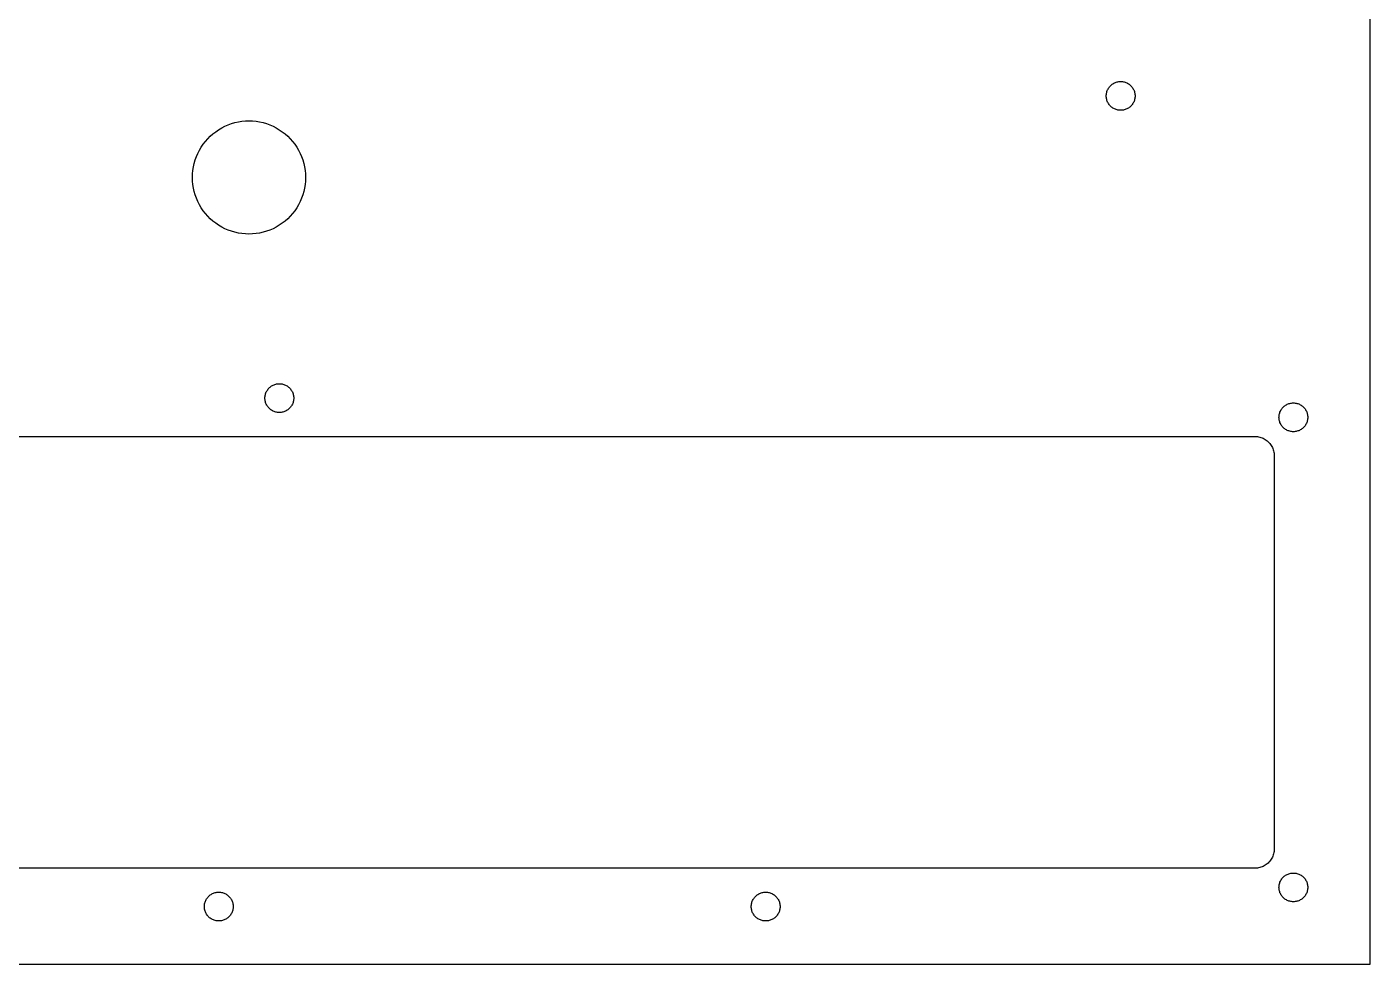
# Model space of a CAD drawing. Header units: metres. Extents: x -214 to 66, y -110 to 110.
# Drawn here: x -74 to 66, y -110 to -12.3 of the extents above; entities that cross this region are included whole.
import ezdxf

# ---------------------------------------------------------------- set-up
doc = ezdxf.new("R2010")
doc.units = ezdxf.units.M

msp = doc.modelspace()

# ---------------------------------------------------------------- linework, layer by layer
for p, q in [((66, -110), (66, 110)), ((39.1963, -18.2335), (39.2774, -18.1855)), ((39.2774, -18.1855), (39.3613, -18.1428)), ((39.3613, -18.1428), (39.4478, -18.1053)), ((39.4478, -18.1053), (39.5365, -18.0734)), ((39.5365, -18.0734), (39.627, -18.0471)), ((39.627, -18.0471), (39.7189, -18.0266)), ((39.7189, -18.0266), (39.812, -18.0118)), ((39.812, -18.0118), (39.9058, -18.003)), ((39.9058, -18.003), (40, -18)), ((40, -18), (40.0942, -18.003)), ((40.0942, -18.003), (40.188, -18.0118)), ((40.188, -18.0118), (40.2811, -18.0266)), ((40.2811, -18.0266), (40.373, -18.0471)), ((40.373, -18.0471), (40.4635, -18.0734)), ((40.4635, -18.0734), (40.5522, -18.1053)), ((40.5522, -18.1053), (40.6387, -18.1428)), ((40.6387, -18.1428), (40.7226, -18.1855)), ((40.7226, -18.1855), (40.8037, -18.2335)), ((38.5, -19.5), (38.503, -19.4058)), ((38.503, -19.5942), (38.5, -19.5)), ((38.503, -19.4058), (38.5118, -19.312)), ((38.5118, -19.688), (38.503, -19.5942)), ((38.5118, -19.312), (38.5266, -19.2189)), ((38.5266, -19.2189), (38.5471, -19.127)), ((38.5471, -19.127), (38.5734, -19.0365)), ((38.5734, -19.0365), (38.6053, -18.9478)), ((38.6053, -18.9478), (38.6428, -18.8613)), ((38.6428, -18.8613), (38.6855, -18.7774)), ((38.6855, -18.7774), (38.7335, -18.6963)), ((38.7335, -18.6963), (38.7865, -18.6183)), ((38.7865, -18.6183), (38.8442, -18.5439)), ((38.8442, -18.5439), (38.9065, -18.4732)), ((38.9065, -18.4732), (38.9732, -18.4065)), ((38.9732, -18.4065), (39.0439, -18.3442)), ((39.0439, -18.3442), (39.1183, -18.2865)), ((39.1183, -18.2865), (39.1963, -18.2335)), ((40.8037, -18.2335), (40.8817, -18.2865)), ((40.8817, -18.2865), (40.9561, -18.3442)), ((40.9561, -18.3442), (41.0268, -18.4065)), ((41.0268, -18.4065), (41.0935, -18.4732)), ((41.0935, -18.4732), (41.1558, -18.5439)), ((41.1558, -18.5439), (41.2135, -18.6183)), ((41.2135, -18.6183), (41.2665, -18.6963)), ((41.2665, -18.6963), (41.3145, -18.7774)), ((41.3145, -18.7774), (41.3572, -18.8613)), ((41.3572, -18.8613), (41.3947, -18.9478)), ((41.3947, -18.9478), (41.4266, -19.0365)), ((41.4266, -19.0365), (41.4529, -19.127)), ((41.4529, -19.127), (41.4734, -19.2189)), ((41.4734, -19.2189), (41.4882, -19.312)), ((41.4882, -19.312), (41.497, -19.4058)), ((41.497, -19.5942), (41.4882, -19.688)), ((41.497, -19.4058), (41.5, -19.5)), ((41.5, -19.5), (41.497, -19.5942)), ((38.5266, -19.7811), (38.5118, -19.688)), ((38.5471, -19.873), (38.5266, -19.7811)), ((38.5734, -19.9635), (38.5471, -19.873)), ((38.6053, -20.0522), (38.5734, -19.9635)), ((38.6428, -20.1387), (38.6053, -20.0522)), ((38.6855, -20.2226), (38.6428, -20.1387)), ((38.7335, -20.3037), (38.6855, -20.2226)), ((38.7865, -20.3817), (38.7335, -20.3037)), ((38.8442, -20.4561), (38.7865, -20.3817)), ((38.9065, -20.5268), (38.8442, -20.4561)), ((38.9732, -20.5935), (38.9065, -20.5268)), ((39.0439, -20.6558), (38.9732, -20.5935)), ((39.1183, -20.7135), (39.0439, -20.6558)), ((39.1963, -20.7665), (39.1183, -20.7135)), ((39.2774, -20.8145), (39.1963, -20.7665)), ((39.3613, -20.8572), (39.2774, -20.8145)), ((39.4478, -20.8947), (39.3613, -20.8572)), ((39.5365, -20.9266), (39.4478, -20.8947)), ((39.627, -20.9529), (39.5365, -20.9266)), ((39.7189, -20.9734), (39.627, -20.9529)), ((39.812, -20.9882), (39.7189, -20.9734)), ((39.9058, -20.997), (39.812, -20.9882)), ((40, -21), (39.9058, -20.997)), ((40.0942, -20.997), (40, -21)), ((40.188, -20.9882), (40.0942, -20.997)), ((40.2811, -20.9734), (40.188, -20.9882)), ((40.373, -20.9529), (40.2811, -20.9734)), ((40.4635, -20.9266), (40.373, -20.9529)), ((40.5522, -20.8947), (40.4635, -20.9266)), ((40.6387, -20.8572), (40.5522, -20.8947)), ((40.7226, -20.8145), (40.6387, -20.8572)), ((40.8037, -20.7665), (40.7226, -20.8145)), ((40.8817, -20.7135), (40.8037, -20.7665)), ((40.9561, -20.6558), (40.8817, -20.7135)), ((41.0268, -20.5935), (40.9561, -20.6558)), ((41.0935, -20.5268), (41.0268, -20.5935)), ((41.1558, -20.4561), (41.0935, -20.5268)), ((41.2135, -20.3817), (41.1558, -20.4561)), ((41.2665, -20.3037), (41.2135, -20.3817)), ((41.3145, -20.2226), (41.2665, -20.3037)), ((41.3572, -20.1387), (41.3145, -20.2226)), ((41.3947, -20.0522), (41.3572, -20.1387)), ((41.4266, -19.9635), (41.3947, -20.0522)), ((41.4529, -19.873), (41.4266, -19.9635)), ((41.4734, -19.7811), (41.4529, -19.873)), ((41.4882, -19.688), (41.4734, -19.7811)), ((-53.0219, -22.5143), (-52.6732, -22.3888)), ((-52.6732, -22.3888), (-52.3173, -22.2854)), ((-52.3173, -22.2854), (-51.9555, -22.2045)), ((-51.9555, -22.2045), (-51.5895, -22.1465)), ((-51.5895, -22.1465), (-51.2205, -22.1116)), ((-51.2205, -22.1116), (-50.85, -22.1)), ((-50.85, -22.1), (-50.4795, -22.1116)), ((-50.4795, -22.1116), (-50.1105, -22.1465)), ((-50.1105, -22.1465), (-49.7445, -22.2045)), ((-49.7445, -22.2045), (-49.3827, -22.2854)), ((-49.3827, -22.2854), (-49.0268, -22.3888)), ((-49.0268, -22.3888), (-48.6781, -22.5143)), ((-55.1509, -23.9612), (-54.8888, -23.6991)), ((-54.8888, -23.6991), (-54.6108, -23.454)), ((-54.6108, -23.454), (-54.3179, -23.2268)), ((-54.3179, -23.2268), (-54.0114, -23.0185)), ((-54.0114, -23.0185), (-53.6923, -22.8298)), ((-53.6923, -22.8298), (-53.3621, -22.6615)), ((-53.3621, -22.6615), (-53.0219, -22.5143)), ((-48.6781, -22.5143), (-48.3379, -22.6615)), ((-48.3379, -22.6615), (-48.0077, -22.8298)), ((-48.0077, -22.8298), (-47.6886, -23.0185)), ((-47.6886, -23.0185), (-47.3821, -23.2268)), ((-47.3821, -23.2268), (-47.0892, -23.454)), ((-47.0892, -23.454), (-46.8112, -23.6991)), ((-46.8112, -23.6991), (-46.5491, -23.9612)), ((-56.1885, -25.4879), (-56.0202, -25.1577)), ((-56.0202, -25.1577), (-55.8315, -24.8386)), ((-55.8315, -24.8386), (-55.6232, -24.5321)), ((-55.6232, -24.5321), (-55.396, -24.2392)), ((-55.396, -24.2392), (-55.1509, -23.9612)), ((-46.5491, -23.9612), (-46.304, -24.2392)), ((-46.304, -24.2392), (-46.0768, -24.5321)), ((-46.0768, -24.5321), (-45.8685, -24.8386)), ((-45.8685, -24.8386), (-45.6798, -25.1577)), ((-45.6798, -25.1577), (-45.5115, -25.4879)), ((-56.6455, -26.8945), (-56.5646, -26.5327)), ((-56.5646, -26.5327), (-56.4612, -26.1768)), ((-56.4612, -26.1768), (-56.3357, -25.8281)), ((-56.3357, -25.8281), (-56.1885, -25.4879)), ((-45.5115, -25.4879), (-45.3643, -25.8281)), ((-45.3643, -25.8281), (-45.2388, -26.1768)), ((-45.2388, -26.1768), (-45.1354, -26.5327)), ((-45.1354, -26.5327), (-45.0545, -26.8945)), ((-56.75, -28), (-56.7383, -27.6295)), ((-56.7383, -28.3705), (-56.75, -28)), ((-56.7383, -27.6295), (-56.7035, -27.2605)), ((-56.7035, -27.2605), (-56.6455, -26.8945)), ((-45.0545, -26.8945), (-44.9965, -27.2605)), ((-44.9965, -27.2605), (-44.9616, -27.6295)), ((-44.9616, -27.6295), (-44.95, -28)), ((-44.95, -28), (-44.9616, -28.3705)), ((-56.7035, -28.7395), (-56.7383, -28.3705)), ((-56.6455, -29.1056), (-56.7035, -28.7395)), ((-56.5646, -29.4673), (-56.6455, -29.1056)), ((-45.0545, -29.1056), (-45.1354, -29.4673)), ((-44.9965, -28.7395), (-45.0545, -29.1056)), ((-44.9616, -28.3705), (-44.9965, -28.7395)), ((-56.4612, -29.8232), (-56.5646, -29.4673)), ((-56.3357, -30.1719), (-56.4612, -29.8232)), ((-56.1885, -30.5121), (-56.3357, -30.1719)), ((-56.0202, -30.8424), (-56.1885, -30.5121)), ((-45.5115, -30.5121), (-45.6798, -30.8424)), ((-45.3643, -30.1719), (-45.5115, -30.5121)), ((-45.2388, -29.8232), (-45.3643, -30.1719)), ((-45.1354, -29.4673), (-45.2388, -29.8232)), ((-55.8315, -31.1614), (-56.0202, -30.8424)), ((-55.6232, -31.4679), (-55.8315, -31.1614)), ((-55.396, -31.7608), (-55.6232, -31.4679)), ((-55.1509, -32.0388), (-55.396, -31.7608)), ((-54.8888, -32.3009), (-55.1509, -32.0388)), ((-46.5491, -32.0388), (-46.8112, -32.3009)), ((-46.304, -31.7608), (-46.5491, -32.0388)), ((-46.0768, -31.4679), (-46.304, -31.7608)), ((-45.8685, -31.1614), (-46.0768, -31.4679)), ((-45.6798, -30.8424), (-45.8685, -31.1614)), ((-54.6108, -32.546), (-54.8888, -32.3009)), ((-54.3179, -32.7732), (-54.6108, -32.546)), ((-54.0114, -32.9815), (-54.3179, -32.7732)), ((-53.6923, -33.1702), (-54.0114, -32.9815)), ((-53.3621, -33.3385), (-53.6923, -33.1702)), ((-53.0219, -33.4857), (-53.3621, -33.3385)), ((-52.6732, -33.6112), (-53.0219, -33.4857)), ((-48.6781, -33.4857), (-49.0268, -33.6112)), ((-48.3379, -33.3385), (-48.6781, -33.4857)), ((-48.0077, -33.1702), (-48.3379, -33.3385)), ((-47.6886, -32.9815), (-48.0077, -33.1702)), ((-47.3821, -32.7732), (-47.6886, -32.9815)), ((-47.0892, -32.546), (-47.3821, -32.7732)), ((-46.8112, -32.3009), (-47.0892, -32.546)), ((-52.3173, -33.7146), (-52.6732, -33.6112)), ((-51.9555, -33.7955), (-52.3173, -33.7146)), ((-51.5895, -33.8535), (-51.9555, -33.7955)), ((-51.2205, -33.8884), (-51.5895, -33.8535)), ((-50.85, -33.9), (-51.2205, -33.8884)), ((-50.4795, -33.8884), (-50.85, -33.9)), ((-50.1105, -33.8535), (-50.4795, -33.8884)), ((-49.7445, -33.7955), (-50.1105, -33.8535)), ((-49.3827, -33.7146), (-49.7445, -33.7955)), ((-49.0268, -33.6112), (-49.3827, -33.7146)), ((-49.0797, -50.4478), (-49.0422, -50.3613)), ((-49.0422, -50.3613), (-48.9995, -50.2774)), ((-48.9995, -50.2774), (-48.9515, -50.1963)), ((-48.9515, -50.1963), (-48.8985, -50.1183)), ((-48.8985, -50.1183), (-48.8408, -50.0439)), ((-48.8408, -50.0439), (-48.7785, -49.9732)), ((-48.7785, -49.9732), (-48.7118, -49.9065)), ((-48.7118, -49.9065), (-48.6411, -49.8442)), ((-48.6411, -49.8442), (-48.5667, -49.7865)), ((-48.5667, -49.7865), (-48.4887, -49.7335)), ((-48.4887, -49.7335), (-48.4076, -49.6855)), ((-48.4076, -49.6855), (-48.3237, -49.6428)), ((-48.3237, -49.6428), (-48.2372, -49.6053)), ((-48.2372, -49.6053), (-48.1485, -49.5734)), ((-48.1485, -49.5734), (-48.058, -49.5471)), ((-48.058, -49.5471), (-47.9661, -49.5266)), ((-47.9661, -49.5266), (-47.873, -49.5118)), ((-47.873, -49.5118), (-47.7792, -49.503)), ((-47.7792, -49.503), (-47.685, -49.5)), ((-47.685, -49.5), (-47.5908, -49.503)), ((-47.5908, -49.503), (-47.497, -49.5118)), ((-47.497, -49.5118), (-47.4039, -49.5266)), ((-47.4039, -49.5266), (-47.312, -49.5471)), ((-47.312, -49.5471), (-47.2215, -49.5734)), ((-47.2215, -49.5734), (-47.1328, -49.6053)), ((-47.1328, -49.6053), (-47.0463, -49.6428)), ((-47.0463, -49.6428), (-46.9624, -49.6855)), ((-46.9624, -49.6855), (-46.8813, -49.7335)), ((-46.8813, -49.7335), (-46.8033, -49.7865)), ((-46.8033, -49.7865), (-46.7289, -49.8442)), ((-46.7289, -49.8442), (-46.6582, -49.9065)), ((-46.6582, -49.9065), (-46.5915, -49.9732)), ((-46.5915, -49.9732), (-46.5292, -50.0439)), ((-46.5292, -50.0439), (-46.4715, -50.1183)), ((-46.4715, -50.1183), (-46.4185, -50.1963)), ((-46.4185, -50.1963), (-46.3705, -50.2774)), ((-46.3705, -50.2774), (-46.3278, -50.3613)), ((-46.3278, -50.3613), (-46.2903, -50.4478)), ((-49.185, -51), (-49.182, -50.9058)), ((-49.182, -51.0942), (-49.185, -51)), ((-49.182, -50.9058), (-49.1732, -50.812)), ((-49.1732, -51.188), (-49.182, -51.0942)), ((-49.1732, -50.812), (-49.1584, -50.7189)), ((-49.1584, -51.2811), (-49.1732, -51.188)), ((-49.1584, -50.7189), (-49.1379, -50.627)), ((-49.1379, -51.373), (-49.1584, -51.2811)), ((-49.1379, -50.627), (-49.1116, -50.5365)), ((-49.1116, -51.4635), (-49.1379, -51.373)), ((-49.1116, -50.5365), (-49.0797, -50.4478)), ((-49.0797, -51.5522), (-49.1116, -51.4635)), ((-49.0422, -51.6387), (-49.0797, -51.5522)), ((-48.9995, -51.7226), (-49.0422, -51.6387)), ((-48.9515, -51.8037), (-48.9995, -51.7226)), ((-46.3705, -51.7226), (-46.4185, -51.8037)), ((-46.3278, -51.6387), (-46.3705, -51.7226)), ((-46.2903, -51.5522), (-46.3278, -51.6387)), ((-46.2903, -50.4478), (-46.2584, -50.5365)), ((-46.2584, -51.4635), (-46.2903, -51.5522)), ((-46.2584, -50.5365), (-46.2321, -50.627)), ((-46.2321, -51.373), (-46.2584, -51.4635)), ((-46.2321, -50.627), (-46.2116, -50.7189)), ((-46.2116, -51.2811), (-46.2321, -51.373)), ((-46.2116, -50.7189), (-46.1968, -50.812)), ((-46.1968, -51.188), (-46.2116, -51.2811)), ((-46.1968, -50.812), (-46.188, -50.9058)), ((-46.188, -51.0942), (-46.1968, -51.188)), ((-46.188, -50.9058), (-46.185, -51)), ((-46.185, -51), (-46.188, -51.0942)), ((57.0439, -51.8442), (57.1183, -51.7865)), ((57.1183, -51.7865), (57.1963, -51.7335)), ((57.1963, -51.7335), (57.2774, -51.6855)), ((57.2774, -51.6855), (57.3613, -51.6428)), ((57.3613, -51.6428), (57.4478, -51.6053)), ((57.4478, -51.6053), (57.5365, -51.5734)), ((57.5365, -51.5734), (57.627, -51.5471)), ((57.627, -51.5471), (57.7189, -51.5266)), ((57.7189, -51.5266), (57.812, -51.5118)), ((57.812, -51.5118), (57.9058, -51.503)), ((57.9058, -51.503), (58, -51.5)), ((58, -51.5), (58.0942, -51.503)), ((58.0942, -51.503), (58.188, -51.5118)), ((58.188, -51.5118), (58.2811, -51.5266)), ((58.2811, -51.5266), (58.373, -51.5471)), ((58.373, -51.5471), (58.4635, -51.5734)), ((58.4635, -51.5734), (58.5522, -51.6053)), ((58.5522, -51.6053), (58.6387, -51.6428)), ((58.6387, -51.6428), (58.7226, -51.6855)), ((58.7226, -51.6855), (58.8037, -51.7335)), ((58.8037, -51.7335), (58.8817, -51.7865)), ((58.8817, -51.7865), (58.9561, -51.8442)), ((-48.8985, -51.8817), (-48.9515, -51.8037)), ((-48.8408, -51.9561), (-48.8985, -51.8817)), ((-48.7785, -52.0268), (-48.8408, -51.9561)), ((-48.7118, -52.0935), (-48.7785, -52.0268)), ((-48.6411, -52.1558), (-48.7118, -52.0935)), ((-48.5667, -52.2135), (-48.6411, -52.1558)), ((-48.4887, -52.2665), (-48.5667, -52.2135)), ((-48.4076, -52.3145), (-48.4887, -52.2665)), ((-48.3237, -52.3572), (-48.4076, -52.3145)), ((-48.2372, -52.3947), (-48.3237, -52.3572)), ((-48.1485, -52.4266), (-48.2372, -52.3947)), ((-48.058, -52.4529), (-48.1485, -52.4266)), ((-47.9661, -52.4734), (-48.058, -52.4529)), ((-47.873, -52.4882), (-47.9661, -52.4734)), ((-47.7792, -52.497), (-47.873, -52.4882)), ((-47.685, -52.5), (-47.7792, -52.497)), ((-47.5908, -52.497), (-47.685, -52.5)), ((-47.497, -52.4882), (-47.5908, -52.497)), ((-47.4039, -52.4734), (-47.497, -52.4882)), ((-47.312, -52.4529), (-47.4039, -52.4734)), ((-47.2215, -52.4266), (-47.312, -52.4529)), ((-47.1328, -52.3947), (-47.2215, -52.4266)), ((-47.0463, -52.3572), (-47.1328, -52.3947)), ((-46.9624, -52.3145), (-47.0463, -52.3572)), ((-46.8813, -52.2665), (-46.9624, -52.3145)), ((-46.8033, -52.2135), (-46.8813, -52.2665)), ((-46.7289, -52.1558), (-46.8033, -52.2135)), ((-46.6582, -52.0935), (-46.7289, -52.1558)), ((-46.5915, -52.0268), (-46.6582, -52.0935)), ((-46.5292, -51.9561), (-46.5915, -52.0268)), ((-46.4715, -51.8817), (-46.5292, -51.9561)), ((-46.4185, -51.8037), (-46.4715, -51.8817)), ((56.5, -53), (56.503, -52.9058)), ((56.503, -53.0942), (56.5, -53)), ((56.503, -52.9058), (56.5118, -52.812)), ((56.5118, -53.188), (56.503, -53.0942)), ((56.5118, -52.812), (56.5266, -52.7189)), ((56.5266, -53.2811), (56.5118, -53.188)), ((56.5266, -52.7189), (56.5471, -52.627)), ((56.5471, -52.627), (56.5734, -52.5365)), ((56.5734, -52.5365), (56.6053, -52.4478)), ((56.6053, -52.4478), (56.6428, -52.3613)), ((56.6428, -52.3613), (56.6855, -52.2774)), ((56.6855, -52.2774), (56.7335, -52.1963)), ((56.7335, -52.1963), (56.7865, -52.1183)), ((56.7865, -52.1183), (56.8442, -52.0439)), ((56.8442, -52.0439), (56.9065, -51.9732)), ((56.9065, -51.9732), (56.9732, -51.9065)), ((56.9732, -51.9065), (57.0439, -51.8442)), ((58.9561, -51.8442), (59.0268, -51.9065)), ((59.0268, -51.9065), (59.0935, -51.9732)), ((59.0935, -51.9732), (59.1558, -52.0439)), ((59.1558, -52.0439), (59.2135, -52.1183)), ((59.2135, -52.1183), (59.2665, -52.1963)), ((59.2665, -52.1963), (59.3145, -52.2774)), ((59.3145, -52.2774), (59.3572, -52.3613)), ((59.3572, -52.3613), (59.3947, -52.4478)), ((59.3947, -52.4478), (59.4266, -52.5365)), ((59.4266, -52.5365), (59.4529, -52.627)), ((59.4529, -52.627), (59.4734, -52.7189)), ((59.4734, -52.7189), (59.4882, -52.812)), ((59.4882, -53.188), (59.4734, -53.2811)), ((59.4882, -52.812), (59.497, -52.9058)), ((59.497, -53.0942), (59.4882, -53.188)), ((59.497, -52.9058), (59.5, -53)), ((59.5, -53), (59.497, -53.0942)), ((56.5471, -53.373), (56.5266, -53.2811)), ((56.5734, -53.4635), (56.5471, -53.373)), ((56.6053, -53.5522), (56.5734, -53.4635)), ((56.6428, -53.6387), (56.6053, -53.5522)), ((56.6855, -53.7226), (56.6428, -53.6387)), ((56.7335, -53.8037), (56.6855, -53.7226)), ((56.7865, -53.8817), (56.7335, -53.8037)), ((56.8442, -53.9561), (56.7865, -53.8817)), ((56.9065, -54.0268), (56.8442, -53.9561)), ((56.9732, -54.0935), (56.9065, -54.0268)), ((57.0439, -54.1558), (56.9732, -54.0935)), ((57.1183, -54.2135), (57.0439, -54.1558)), ((57.1963, -54.2665), (57.1183, -54.2135)), ((57.2774, -54.3145), (57.1963, -54.2665)), ((57.3613, -54.3572), (57.2774, -54.3145)), ((57.4478, -54.3947), (57.3613, -54.3572)), ((57.5365, -54.4266), (57.4478, -54.3947)), ((57.627, -54.4529), (57.5365, -54.4266)), ((57.7189, -54.4734), (57.627, -54.4529)), ((57.812, -54.4882), (57.7189, -54.4734)), ((57.9058, -54.497), (57.812, -54.4882)), ((58, -54.5), (57.9058, -54.497)), ((58.0942, -54.497), (58, -54.5)), ((58.188, -54.4882), (58.0942, -54.497)), ((58.2811, -54.4734), (58.188, -54.4882)), ((58.373, -54.4529), (58.2811, -54.4734)), ((58.4635, -54.4266), (58.373, -54.4529)), ((58.5522, -54.3947), (58.4635, -54.4266)), ((58.6387, -54.3572), (58.5522, -54.3947)), ((58.7226, -54.3145), (58.6387, -54.3572)), ((58.8037, -54.2665), (58.7226, -54.3145)), ((58.8817, -54.2135), (58.8037, -54.2665)), ((58.9561, -54.1558), (58.8817, -54.2135)), ((59.0268, -54.0935), (58.9561, -54.1558)), ((59.0935, -54.0268), (59.0268, -54.0935)), ((59.1558, -53.9561), (59.0935, -54.0268)), ((59.2135, -53.8817), (59.1558, -53.9561)), ((59.2665, -53.8037), (59.2135, -53.8817)), ((59.3145, -53.7226), (59.2665, -53.8037)), ((59.3572, -53.6387), (59.3145, -53.7226)), ((59.3947, -53.5522), (59.3572, -53.6387)), ((59.4266, -53.4635), (59.3947, -53.5522)), ((59.4529, -53.373), (59.4266, -53.4635)), ((59.4734, -53.2811), (59.4529, -53.373)), ((-149.37, -55), (54, -55)), ((54, -55), (54.1256, -55.0039)), ((54.1256, -55.0039), (54.2507, -55.0158)), ((54.2507, -55.0158), (54.3748, -55.0354)), ((54.3748, -55.0354), (54.4974, -55.0628)), ((54.4974, -55.0628), (54.618, -55.0979)), ((54.618, -55.0979), (54.7362, -55.1404)), ((54.7362, -55.1404), (54.8516, -55.1903)), ((54.8516, -55.1903), (54.9635, -55.2474)), ((54.9635, -55.2474), (55.0717, -55.3113)), ((55.0717, -55.3113), (55.1756, -55.382)), ((55.1756, -55.382), (55.2748, -55.459)), ((55.2748, -55.459), (55.3691, -55.5421)), ((55.3691, -55.5421), (55.4579, -55.6309)), ((55.4579, -55.6309), (55.541, -55.7252)), ((55.541, -55.7252), (55.618, -55.8244)), ((55.618, -55.8244), (55.6887, -55.9283)), ((55.6887, -55.9283), (55.7526, -56.0365)), ((55.7526, -56.0365), (55.8097, -56.1484)), ((55.8097, -56.1484), (55.8596, -56.2638)), ((55.8596, -56.2638), (55.9021, -56.382)), ((55.9021, -56.382), (55.9372, -56.5026)), ((55.9372, -56.5026), (55.9646, -56.6252)), ((55.9646, -56.6252), (55.9842, -56.7493)), ((55.9842, -56.7493), (55.9961, -56.8744)), ((55.9961, -56.8744), (56, -57)), ((56, -57), (56, -98)), ((56, -98), (55.9961, -98.1256)), ((55.4579, -99.3691), (55.3691, -99.4579)), ((55.541, -99.2748), (55.4579, -99.3691)), ((55.618, -99.1756), (55.541, -99.2748)), ((55.6887, -99.0717), (55.618, -99.1756)), ((55.7526, -98.9635), (55.6887, -99.0717)), ((55.8097, -98.8516), (55.7526, -98.9635)), ((55.8596, -98.7363), (55.8097, -98.8516)), ((55.9021, -98.618), (55.8596, -98.7363)), ((55.9372, -98.4974), (55.9021, -98.618)), ((55.9646, -98.3748), (55.9372, -98.4974)), ((55.9842, -98.2507), (55.9646, -98.3748)), ((55.9961, -98.1256), (55.9842, -98.2507)), ((54, -100), (-162, -100)), ((54.1256, -99.9961), (54, -100)), ((54.2507, -99.9842), (54.1256, -99.9961)), ((54.3748, -99.9646), (54.2507, -99.9842)), ((54.4974, -99.9372), (54.3748, -99.9646)), ((54.618, -99.9021), (54.4974, -99.9372)), ((54.7362, -99.8596), (54.618, -99.9021)), ((54.8516, -99.8097), (54.7362, -99.8596)), ((54.9635, -99.7526), (54.8516, -99.8097)), ((55.0717, -99.6887), (54.9635, -99.7526)), ((55.1756, -99.618), (55.0717, -99.6887)), ((55.2748, -99.541), (55.1756, -99.618)), ((55.3691, -99.4579), (55.2748, -99.541)), ((57.0439, -100.844), (57.1183, -100.786)), ((57.1183, -100.786), (57.1963, -100.734)), ((57.1963, -100.734), (57.2774, -100.686)), ((57.2774, -100.686), (57.3613, -100.643)), ((57.3613, -100.643), (57.4478, -100.605)), ((57.4478, -100.605), (57.5365, -100.573)), ((57.5365, -100.573), (57.627, -100.547)), ((57.627, -100.547), (57.7189, -100.527)), ((57.7189, -100.527), (57.812, -100.512)), ((57.812, -100.512), (57.9058, -100.503)), ((57.9058, -100.503), (58, -100.5)), ((58, -100.5), (58.0942, -100.503)), ((58.0942, -100.503), (58.188, -100.512)), ((58.188, -100.512), (58.2811, -100.527)), ((58.2811, -100.527), (58.373, -100.547)), ((58.373, -100.547), (58.4635, -100.573)), ((58.4635, -100.573), (58.5522, -100.605)), ((58.5522, -100.605), (58.6387, -100.643)), ((58.6387, -100.643), (58.7226, -100.686)), ((58.7226, -100.686), (58.8037, -100.734)), ((58.8037, -100.734), (58.8817, -100.786)), ((58.8817, -100.786), (58.9561, -100.844)), ((56.5, -102), (56.503, -101.906)), ((56.503, -102.094), (56.5, -102)), ((56.503, -101.906), (56.5118, -101.812)), ((56.5118, -102.188), (56.503, -102.094)), ((56.5118, -101.812), (56.5266, -101.719)), ((56.5266, -102.281), (56.5118, -102.188)), ((56.5266, -101.719), (56.5471, -101.627)), ((56.5471, -101.627), (56.5734, -101.536)), ((56.5734, -101.536), (56.6053, -101.448)), ((56.6053, -101.448), (56.6428, -101.361)), ((56.6428, -101.361), (56.6855, -101.277)), ((56.6855, -101.277), (56.7335, -101.196)), ((56.7335, -101.196), (56.7865, -101.118)), ((56.7865, -101.118), (56.8442, -101.044)), ((56.8442, -101.044), (56.9065, -100.973)), ((56.9065, -100.973), (56.9732, -100.907)), ((56.9732, -100.907), (57.0439, -100.844)), ((58.9561, -100.844), (59.0268, -100.907)), ((59.0268, -100.907), (59.0935, -100.973)), ((59.0935, -100.973), (59.1558, -101.044)), ((59.1558, -101.044), (59.2135, -101.118)), ((59.2135, -101.118), (59.2665, -101.196)), ((59.2665, -101.196), (59.3145, -101.277)), ((59.3145, -101.277), (59.3572, -101.361)), ((59.3572, -101.361), (59.3947, -101.448)), ((59.3947, -101.448), (59.4266, -101.536)), ((59.4266, -101.536), (59.4529, -101.627)), ((59.4529, -101.627), (59.4734, -101.719)), ((59.4734, -101.719), (59.4882, -101.812)), ((59.4882, -102.188), (59.4734, -102.281)), ((59.4882, -101.812), (59.497, -101.906)), ((59.497, -102.094), (59.4882, -102.188)), ((59.497, -101.906), (59.5, -102)), ((59.5, -102), (59.497, -102.094)), ((-55.4529, -103.627), (-55.4266, -103.536)), ((-55.4266, -103.536), (-55.3947, -103.448)), ((-55.3947, -103.448), (-55.3572, -103.361)), ((-55.3572, -103.361), (-55.3145, -103.277)), ((-55.3145, -103.277), (-55.2665, -103.196)), ((-55.2665, -103.196), (-55.2135, -103.118)), ((-55.2135, -103.118), (-55.1558, -103.044)), ((-55.1558, -103.044), (-55.0935, -102.973)), ((-55.0935, -102.973), (-55.0268, -102.907)), ((-55.0268, -102.907), (-54.9561, -102.844)), ((-54.9561, -102.844), (-54.8817, -102.786)), ((-54.8817, -102.786), (-54.8037, -102.734)), ((-54.8037, -102.734), (-54.7226, -102.686)), ((-54.7226, -102.686), (-54.6387, -102.643)), ((-54.6387, -102.643), (-54.5522, -102.605)), ((-54.5522, -102.605), (-54.4635, -102.573)), ((-54.4635, -102.573), (-54.373, -102.547)), ((-54.373, -102.547), (-54.2811, -102.527)), ((-54.2811, -102.527), (-54.188, -102.512)), ((-54.188, -102.512), (-54.0942, -102.503)), ((-54.0942, -102.503), (-54, -102.5)), ((-54, -102.5), (-53.9058, -102.503)), ((-53.9058, -102.503), (-53.812, -102.512)), ((-53.812, -102.512), (-53.7189, -102.527)), ((-53.7189, -102.527), (-53.627, -102.547)), ((-53.627, -102.547), (-53.5365, -102.573)), ((-53.5365, -102.573), (-53.4478, -102.605)), ((-53.4478, -102.605), (-53.3613, -102.643)), ((-53.3613, -102.643), (-53.2774, -102.686)), ((-53.2774, -102.686), (-53.1963, -102.734)), ((-53.1963, -102.734), (-53.1183, -102.786)), ((-53.1183, -102.786), (-53.0439, -102.844)), ((-53.0439, -102.844), (-52.9732, -102.907)), ((-52.9732, -102.907), (-52.9065, -102.973)), ((-52.9065, -102.973), (-52.8442, -103.044)), ((-52.8442, -103.044), (-52.7865, -103.118)), ((-52.7865, -103.118), (-52.7335, -103.196)), ((-52.7335, -103.196), (-52.6855, -103.277)), ((-52.6855, -103.277), (-52.6428, -103.361)), ((-52.6428, -103.361), (-52.6053, -103.448)), ((-52.6053, -103.448), (-52.5734, -103.536)), ((-52.5734, -103.536), (-52.5471, -103.627)), ((1.54713, -103.627), (1.57342, -103.536)), ((1.57342, -103.536), (1.60534, -103.448)), ((1.60534, -103.448), (1.64276, -103.361)), ((1.64276, -103.361), (1.68554, -103.277)), ((1.68554, -103.277), (1.73351, -103.196)), ((1.73351, -103.196), (1.78648, -103.118)), ((1.78648, -103.118), (1.84423, -103.044)), ((1.84423, -103.044), (1.90655, -102.973)), ((1.90655, -102.973), (1.97318, -102.907)), ((1.97318, -102.907), (2.04386, -102.844)), ((2.04386, -102.844), (2.11832, -102.786)), ((2.11832, -102.786), (2.19626, -102.734)), ((2.19626, -102.734), (2.27737, -102.686)), ((2.27737, -102.686), (2.36133, -102.643)), ((2.36133, -102.643), (2.44781, -102.605)), ((2.44781, -102.605), (2.53648, -102.573)), ((2.53648, -102.573), (2.62697, -102.547)), ((2.62697, -102.547), (2.71893, -102.527)), ((2.71893, -102.527), (2.812, -102.512)), ((2.812, -102.512), (2.90582, -102.503)), ((2.90582, -102.503), (3, -102.5)), ((3, -102.5), (3.09419, -102.503)), ((3.09419, -102.503), (3.188, -102.512)), ((3.188, -102.512), (3.28107, -102.527)), ((3.28107, -102.527), (3.37304, -102.547)), ((3.37304, -102.547), (3.46353, -102.573)), ((3.46353, -102.573), (3.55219, -102.605)), ((3.55219, -102.605), (3.63867, -102.643)), ((3.63867, -102.643), (3.72263, -102.686)), ((3.72263, -102.686), (3.80374, -102.734)), ((3.80374, -102.734), (3.88168, -102.786)), ((3.88168, -102.786), (3.95614, -102.844)), ((3.95614, -102.844), (4.02682, -102.907)), ((4.02682, -102.907), (4.09345, -102.973)), ((4.09345, -102.973), (4.15577, -103.044)), ((4.15577, -103.044), (4.21353, -103.118)), ((4.21353, -103.118), (4.26649, -103.196)), ((4.26649, -103.196), (4.31446, -103.277)), ((4.31446, -103.277), (4.35724, -103.361)), ((4.35724, -103.361), (4.39466, -103.448)), ((4.39466, -103.448), (4.42659, -103.536)), ((4.42659, -103.536), (4.45288, -103.627)), ((56.5471, -102.373), (56.5266, -102.281)), ((56.5734, -102.464), (56.5471, -102.373)), ((56.6053, -102.552), (56.5734, -102.464)), ((56.6428, -102.639), (56.6053, -102.552)), ((56.6855, -102.723), (56.6428, -102.639)), ((56.7335, -102.804), (56.6855, -102.723)), ((56.7865, -102.882), (56.7335, -102.804)), ((56.8442, -102.956), (56.7865, -102.882)), ((56.9065, -103.027), (56.8442, -102.956)), ((56.9732, -103.093), (56.9065, -103.027)), ((57.0439, -103.156), (56.9732, -103.093)), ((57.1183, -103.214), (57.0439, -103.156)), ((57.1963, -103.266), (57.1183, -103.214)), ((57.2774, -103.314), (57.1963, -103.266)), ((57.3613, -103.357), (57.2774, -103.314)), ((57.4478, -103.395), (57.3613, -103.357)), ((57.5365, -103.427), (57.4478, -103.395)), ((57.627, -103.453), (57.5365, -103.427)), ((57.7189, -103.473), (57.627, -103.453)), ((57.812, -103.488), (57.7189, -103.473)), ((57.9058, -103.497), (57.812, -103.488)), ((58, -103.5), (57.9058, -103.497)), ((58.0942, -103.497), (58, -103.5)), ((58.188, -103.488), (58.0942, -103.497)), ((58.2811, -103.473), (58.188, -103.488)), ((58.373, -103.453), (58.2811, -103.473)), ((58.4635, -103.427), (58.373, -103.453)), ((58.5522, -103.395), (58.4635, -103.427)), ((58.6387, -103.357), (58.5522, -103.395)), ((58.7226, -103.314), (58.6387, -103.357)), ((58.8037, -103.266), (58.7226, -103.314)), ((58.8817, -103.214), (58.8037, -103.266)), ((58.9561, -103.156), (58.8817, -103.214)), ((59.0268, -103.093), (58.9561, -103.156)), ((59.0935, -103.027), (59.0268, -103.093)), ((59.1558, -102.956), (59.0935, -103.027)), ((59.2135, -102.882), (59.1558, -102.956)), ((59.2665, -102.804), (59.2135, -102.882)), ((59.3145, -102.723), (59.2665, -102.804)), ((59.3572, -102.639), (59.3145, -102.723)), ((59.3947, -102.552), (59.3572, -102.639)), ((59.4266, -102.464), (59.3947, -102.552)), ((59.4529, -102.373), (59.4266, -102.464)), ((59.4734, -102.281), (59.4529, -102.373)), ((-55.5, -104), (-55.497, -103.906)), ((-55.497, -104.094), (-55.5, -104)), ((-55.497, -103.906), (-55.4882, -103.812)), ((-55.4882, -104.188), (-55.497, -104.094)), ((-55.4882, -103.812), (-55.4734, -103.719)), ((-55.4734, -104.281), (-55.4882, -104.188)), ((-55.4734, -103.719), (-55.4529, -103.627)), ((-55.4529, -104.373), (-55.4734, -104.281)), ((-55.4266, -104.464), (-55.4529, -104.373)), ((-55.3947, -104.552), (-55.4266, -104.464)), ((-55.3572, -104.639), (-55.3947, -104.552)), ((-55.3145, -104.723), (-55.3572, -104.639)), ((-55.2665, -104.804), (-55.3145, -104.723)), ((-55.2135, -104.882), (-55.2665, -104.804)), ((-55.1558, -104.956), (-55.2135, -104.882)), ((-55.0935, -105.027), (-55.1558, -104.956)), ((-52.8442, -104.956), (-52.9065, -105.027)), ((-52.7865, -104.882), (-52.8442, -104.956)), ((-52.7335, -104.804), (-52.7865, -104.882)), ((-52.6855, -104.723), (-52.7335, -104.804)), ((-52.6428, -104.639), (-52.6855, -104.723)), ((-52.6053, -104.552), (-52.6428, -104.639)), ((-52.5734, -104.464), (-52.6053, -104.552)), ((-52.5471, -104.373), (-52.5734, -104.464)), ((-52.5471, -103.627), (-52.5266, -103.719)), ((-52.5266, -104.281), (-52.5471, -104.373)), ((-52.5266, -103.719), (-52.5118, -103.812)), ((-52.5118, -104.188), (-52.5266, -104.281)), ((-52.5118, -103.812), (-52.503, -103.906)), ((-52.503, -104.094), (-52.5118, -104.188)), ((-52.503, -103.906), (-52.5, -104)), ((-52.5, -104), (-52.503, -104.094)), ((1.5, -104), (1.50296, -103.906)), ((1.50296, -104.094), (1.5, -104)), ((1.50296, -103.906), (1.51183, -103.812)), ((1.51183, -104.188), (1.50296, -104.094)), ((1.51183, -103.812), (1.52657, -103.719)), ((1.52657, -104.281), (1.51183, -104.188)), ((1.52657, -103.719), (1.54713, -103.627)), ((1.54713, -104.373), (1.52657, -104.281)), ((1.57342, -104.464), (1.54713, -104.373)), ((1.60534, -104.552), (1.57342, -104.464)), ((1.64276, -104.639), (1.60534, -104.552)), ((1.68554, -104.723), (1.64276, -104.639)), ((1.73351, -104.804), (1.68554, -104.723)), ((1.78648, -104.882), (1.73351, -104.804)), ((1.84423, -104.956), (1.78648, -104.882)), ((1.90655, -105.027), (1.84423, -104.956)), ((4.15577, -104.956), (4.09345, -105.027)), ((4.21353, -104.882), (4.15577, -104.956)), ((4.26649, -104.804), (4.21353, -104.882)), ((4.31446, -104.723), (4.26649, -104.804)), ((4.35724, -104.639), (4.31446, -104.723)), ((4.39466, -104.552), (4.35724, -104.639)), ((4.42659, -104.464), (4.39466, -104.552)), ((4.45288, -104.373), (4.42659, -104.464)), ((4.45288, -103.627), (4.47343, -103.719)), ((4.47343, -104.281), (4.45288, -104.373)), ((4.47343, -103.719), (4.48817, -103.812)), ((4.48817, -104.188), (4.47343, -104.281)), ((4.48817, -103.812), (4.49704, -103.906)), ((4.49704, -104.094), (4.48817, -104.188)), ((4.49704, -103.906), (4.5, -104)), ((4.5, -104), (4.49704, -104.094)), ((-55.0268, -105.093), (-55.0935, -105.027)), ((-54.9561, -105.156), (-55.0268, -105.093)), ((-54.8817, -105.214), (-54.9561, -105.156)), ((-54.8037, -105.266), (-54.8817, -105.214)), ((-54.7226, -105.314), (-54.8037, -105.266)), ((-54.6387, -105.357), (-54.7226, -105.314)), ((-54.5522, -105.395), (-54.6387, -105.357)), ((-54.4635, -105.427), (-54.5522, -105.395)), ((-54.373, -105.453), (-54.4635, -105.427)), ((-54.2811, -105.473), (-54.373, -105.453)), ((-54.188, -105.488), (-54.2811, -105.473)), ((-54.0942, -105.497), (-54.188, -105.488)), ((-54, -105.5), (-54.0942, -105.497)), ((-53.9058, -105.497), (-54, -105.5)), ((-53.812, -105.488), (-53.9058, -105.497)), ((-53.7189, -105.473), (-53.812, -105.488)), ((-53.627, -105.453), (-53.7189, -105.473)), ((-53.5365, -105.427), (-53.627, -105.453)), ((-53.4478, -105.395), (-53.5365, -105.427)), ((-53.3613, -105.357), (-53.4478, -105.395)), ((-53.2774, -105.314), (-53.3613, -105.357)), ((-53.1963, -105.266), (-53.2774, -105.314)), ((-53.1183, -105.214), (-53.1963, -105.266)), ((-53.0439, -105.156), (-53.1183, -105.214)), ((-52.9732, -105.093), (-53.0439, -105.156)), ((-52.9065, -105.027), (-52.9732, -105.093)), ((1.97318, -105.093), (1.90655, -105.027)), ((2.04386, -105.156), (1.97318, -105.093)), ((2.11832, -105.214), (2.04386, -105.156)), ((2.19626, -105.266), (2.11832, -105.214)), ((2.27737, -105.314), (2.19626, -105.266)), ((2.36133, -105.357), (2.27737, -105.314)), ((2.44781, -105.395), (2.36133, -105.357)), ((2.53648, -105.427), (2.44781, -105.395)), ((2.62697, -105.453), (2.53648, -105.427)), ((2.71893, -105.473), (2.62697, -105.453)), ((2.812, -105.488), (2.71893, -105.473)), ((2.90582, -105.497), (2.812, -105.488)), ((3, -105.5), (2.90582, -105.497)), ((3.09419, -105.497), (3, -105.5)), ((3.188, -105.488), (3.09419, -105.497)), ((3.28107, -105.473), (3.188, -105.488)), ((3.37304, -105.453), (3.28107, -105.473)), ((3.46353, -105.427), (3.37304, -105.453)), ((3.55219, -105.395), (3.46353, -105.427)), ((3.63867, -105.357), (3.55219, -105.395)), ((3.72263, -105.314), (3.63867, -105.357)), ((3.80374, -105.266), (3.72263, -105.314)), ((3.88168, -105.214), (3.80374, -105.266)), ((3.95614, -105.156), (3.88168, -105.214)), ((4.02682, -105.093), (3.95614, -105.156)), ((4.09345, -105.027), (4.02682, -105.093)), ((-214, -110), (66, -110))]:
    msp.add_line(p, q)

doc.saveas('drawing.dxf')
